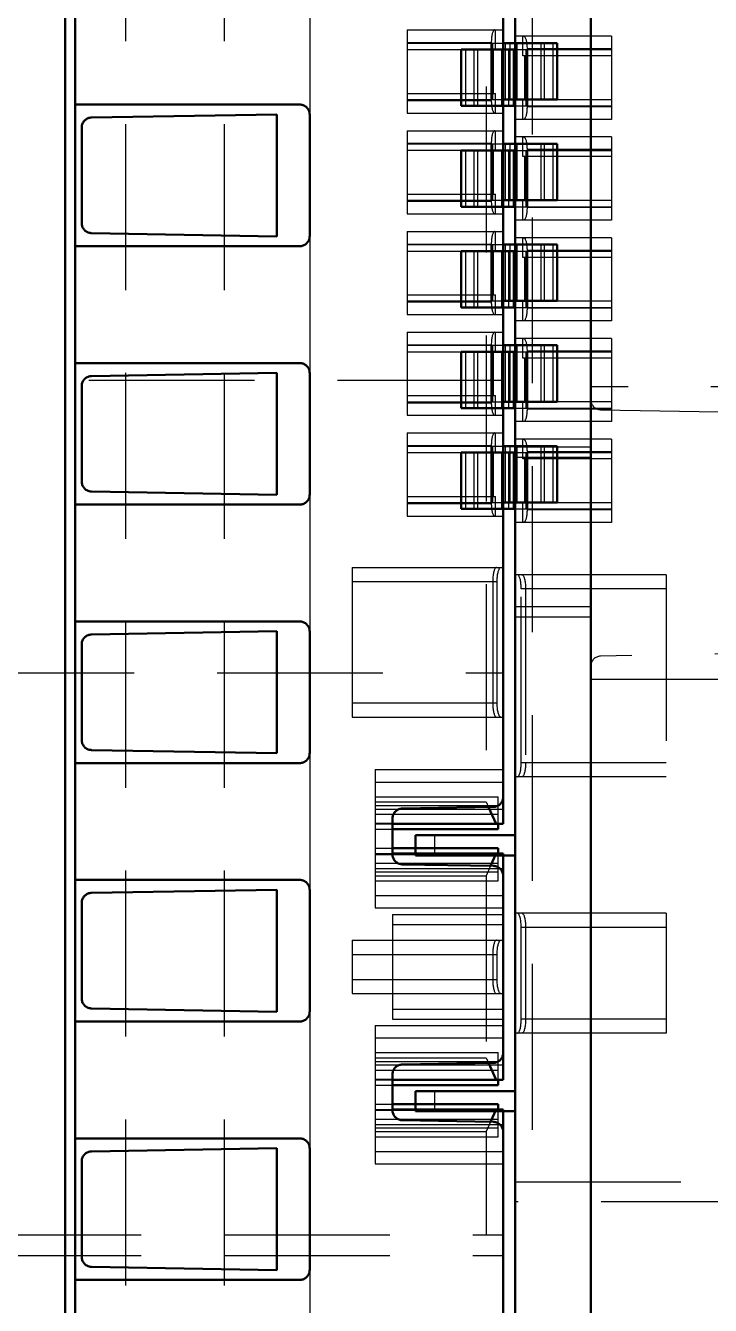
# Model space of a CAD drawing. Extents: x -891 to 6596, y -1 to 298.
# Drawn here: x -329.268 to -327.203, y 167.261 to 171.118 of the extents above; entities that cross this region are included whole.
import ezdxf

# ---------------------------------------------------------------- set-up
doc = ezdxf.new("R2010")
doc.units = 0
doc.header["$MEASUREMENT"] = 0
doc.linetypes.add('DASHED', pattern=[0.75, 0.5, -0.25])
for name, color, linetype, lineweight in [('AM_0', 7, 'Continuous', 50), ('AM_4', 3, 'Continuous', 25), ('AM_9', 6, 'DASHED', 25)]:
    doc.layers.add(name, color=color, linetype=linetype, lineweight=lineweight)

msp = doc.modelspace()

# ---------------------------------------------------------------- linework, layer by layer
at = {"layer": 'AM_0'}
for p, q in [((-327.7917, 184.1), (-327.7917, 164.5111)), ((-329.1488, 165.2287), (-329.1488, 180.1111)), ((-329.1184, 180.1111), (-329.1184, 164.9857)), ((-327.5639, 165.2127), (-327.5639, 180.092)), ((-327.8277, 173.2507), (-327.8277, 168.712)), ((-327.9541, 171.0458), (-327.9541, 170.8758)), ((-327.9541, 171.0458), (-327.7917, 171.0458)), ((-327.8277, 171.0656), (-327.6652, 171.0656)), ((-327.6652, 170.8956), (-327.6652, 171.0656)), ((-327.8277, 170.8956), (-327.6652, 170.8956)), ((-328.4416, 170.8801), (-329.1184, 170.8801)), ((-328.5101, 170.8506), (-329.069, 170.8408)), ((-328.5101, 170.4828), (-328.5101, 170.8506)), ((-328.4113, 170.4836), (-328.4113, 170.8497)), ((-327.9541, 170.8758), (-327.7917, 170.8758)), ((-329.0988, 170.8105), (-329.0988, 170.5229)), ((-327.9541, 170.7421), (-327.9541, 170.5721)), ((-327.9541, 170.7421), (-327.7917, 170.7421)), ((-327.8277, 170.762), (-327.6652, 170.762)), ((-327.6652, 170.5919), (-327.6652, 170.762)), ((-327.8277, 170.5919), (-327.6652, 170.5919)), ((-327.9541, 170.5721), (-327.7917, 170.5721)), ((-329.069, 170.4925), (-328.5101, 170.4828)), ((-329.1184, 170.4533), (-328.4416, 170.4533)), ((-327.9541, 170.4384), (-327.9541, 170.2684)), ((-327.9541, 170.4384), (-327.7917, 170.4384)), ((-327.8277, 170.4583), (-327.6652, 170.4583)), ((-327.6652, 170.2882), (-327.6652, 170.4583)), ((-327.8277, 170.2882), (-327.6652, 170.2882)), ((-327.9541, 170.2684), (-327.7917, 170.2684)), ((-327.8277, 170.1546), (-327.6652, 170.1546)), ((-327.6652, 169.9845), (-327.6652, 170.1546)), ((-327.9541, 170.1348), (-327.9541, 169.9647)), ((-327.9541, 170.1348), (-327.7917, 170.1348)), ((-328.4416, 170.1011), (-329.1184, 170.1011)), ((-328.5101, 170.0716), (-329.069, 170.0619)), ((-328.5101, 169.7038), (-328.5101, 170.0716)), ((-328.4113, 169.7047), (-328.4113, 170.0708)), ((-329.0988, 170.0315), (-329.0988, 169.7439)), ((-327.9541, 169.9647), (-327.7917, 169.9647)), ((-327.8277, 169.9845), (-327.6652, 169.9845)), ((-327.8277, 169.8509), (-327.6652, 169.8509)), ((-327.6652, 169.6808), (-327.6652, 169.8509)), ((-327.9541, 169.8318), (-327.9541, 169.6618)), ((-327.9541, 169.8318), (-327.7917, 169.8318)), ((-329.069, 169.7135), (-328.5101, 169.7038)), ((-329.1184, 169.6743), (-328.4416, 169.6743)), ((-327.9541, 169.6618), (-327.7917, 169.6618)), ((-327.8277, 169.6808), (-327.6652, 169.6808)), ((-328.4416, 169.3222), (-329.1184, 169.3222)), ((-328.5101, 169.2926), (-329.069, 169.2829)), ((-328.5101, 168.9248), (-328.5101, 169.2926)), ((-328.4113, 168.9257), (-328.4113, 169.2918)), ((-329.0988, 169.2525), (-329.0988, 168.9649)), ((-329.069, 168.9346), (-328.5101, 168.9248)), ((-329.1184, 168.8953), (-328.4416, 168.8953)), ((-328.1618, 168.7277), (-328.1618, 168.6204)), ((-327.8576, 168.7629), (-328.1319, 168.7581)), ((-327.8719, 168.7627), (-327.8485, 168.712)), ((-328.1618, 168.712), (-327.8277, 168.712)), ((-328.1618, 168.6961), (-327.8426, 168.6961)), ((-327.8426, 168.6961), (-327.8426, 168.712)), ((-328.0923, 168.6778), (-327.7917, 168.6778)), ((-328.0923, 168.6778), (-328.0923, 168.6171)), ((-328.1618, 168.6384), (-327.8426, 168.6384)), ((-328.1618, 168.6224), (-327.8277, 168.6224)), ((-328.0923, 168.6171), (-327.7917, 168.6171)), ((-327.8485, 168.6224), (-327.8656, 168.5854)), ((-327.8426, 168.6224), (-327.8426, 168.6384)), ((-327.8277, 168.6224), (-327.8277, 167.9407)), ((-328.1319, 168.59), (-327.8576, 168.5853)), ((-328.4416, 168.5432), (-329.1184, 168.5432)), ((-328.5101, 168.5137), (-329.069, 168.5039)), ((-328.5101, 168.1459), (-328.5101, 168.5137)), ((-328.4113, 168.1467), (-328.4113, 168.5128)), ((-329.0988, 168.4736), (-329.0988, 168.186)), ((-329.069, 168.1556), (-328.5101, 168.1459)), ((-329.1184, 168.1163), (-328.4416, 168.1163)), ((-328.1618, 167.9564), (-328.1618, 167.849)), ((-327.8576, 167.9915), (-328.1319, 167.9867)), ((-327.8719, 167.9913), (-327.8485, 167.9407)), ((-328.1618, 167.9407), (-327.8277, 167.9407)), ((-328.1618, 167.9247), (-327.8426, 167.9247)), ((-327.8426, 167.9247), (-327.8426, 167.9407)), ((-328.0923, 167.9064), (-327.7917, 167.9064)), ((-328.0923, 167.9064), (-328.0923, 167.8457)), ((-328.1618, 167.867), (-327.8426, 167.867)), ((-328.1618, 167.8511), (-327.8277, 167.8511)), ((-328.0923, 167.8457), (-327.7917, 167.8457)), ((-327.8485, 167.8511), (-327.8656, 167.814)), ((-327.8426, 167.8511), (-327.8426, 167.867)), ((-327.8277, 167.8511), (-327.8277, 164.5758)), ((-328.1319, 167.8187), (-327.8576, 167.8139)), ((-328.4416, 167.7642), (-329.1184, 167.7642)), ((-328.5101, 167.7347), (-329.069, 167.725)), ((-328.5101, 167.3669), (-328.5101, 167.7347)), ((-328.4113, 167.3677), (-328.4113, 167.7338)), ((-329.0988, 167.6946), (-329.0988, 167.407)), ((-329.069, 167.3766), (-328.5101, 167.3669)), ((-329.1184, 167.3374), (-328.4416, 167.3374))]:
    msp.add_line(p, q, dxfattribs=at)
for points in [[(-328.4113, 170.8497), (-328.4114, 170.8524), (-328.4117, 170.855), (-328.4123, 170.8576), (-328.4131, 170.8601), (-328.4141, 170.8626), (-328.4153, 170.8649), (-328.4168, 170.8671), (-328.4184, 170.8692), (-328.4202, 170.8712), (-328.4221, 170.873), (-328.4242, 170.8746), (-328.4264, 170.876), (-328.4288, 170.8772), (-328.4312, 170.8783), (-328.4338, 170.8791), (-328.4364, 170.8796), (-328.439, 170.88), (-328.4416, 170.8801)], [(-329.069, 170.8408), (-329.0716, 170.8407), (-329.0742, 170.8403), (-329.0768, 170.8397), (-329.0793, 170.8388), (-329.0818, 170.8378), (-329.0841, 170.8365), (-329.0863, 170.835), (-329.0884, 170.8334), (-329.0903, 170.8316), (-329.0921, 170.8296), (-329.0936, 170.8274), (-329.095, 170.8252), (-329.0962, 170.8228), (-329.0972, 170.8204), (-329.0979, 170.8178), (-329.0984, 170.8152), (-329.0987, 170.8126), (-329.0988, 170.8105)], [(-329.0988, 170.5229), (-329.0987, 170.5202), (-329.0984, 170.5176), (-329.0978, 170.515), (-329.097, 170.5125), (-329.096, 170.51), (-329.0948, 170.5077), (-329.0933, 170.5055), (-329.0917, 170.5034), (-329.0899, 170.5014), (-329.088, 170.4996), (-329.0859, 170.498), (-329.0836, 170.4966), (-329.0813, 170.4954), (-329.0788, 170.4943), (-329.0763, 170.4935), (-329.0737, 170.493), (-329.0711, 170.4926), (-329.069, 170.4925)], [(-328.4416, 170.4533), (-328.439, 170.4534), (-328.4364, 170.4537), (-328.4338, 170.4543), (-328.4312, 170.4551), (-328.4288, 170.4561), (-328.4264, 170.4573), (-328.4242, 170.4587), (-328.4221, 170.4604), (-328.4202, 170.4621), (-328.4184, 170.4641), (-328.4168, 170.4662), (-328.4153, 170.4684), (-328.4141, 170.4708), (-328.4131, 170.4732), (-328.4123, 170.4758), (-328.4117, 170.4783), (-328.4114, 170.481), (-328.4113, 170.4836)], [(-328.4113, 170.0708), (-328.4114, 170.0734), (-328.4117, 170.076), (-328.4123, 170.0786), (-328.4131, 170.0811), (-328.4141, 170.0836), (-328.4153, 170.0859), (-328.4168, 170.0882), (-328.4184, 170.0903), (-328.4202, 170.0922), (-328.4221, 170.094), (-328.4242, 170.0956), (-328.4264, 170.0971), (-328.4288, 170.0983), (-328.4312, 170.0993), (-328.4338, 170.1001), (-328.4364, 170.1007), (-328.439, 170.101), (-328.4416, 170.1011)], [(-329.069, 170.0619), (-329.0716, 170.0617), (-329.0742, 170.0613), (-329.0768, 170.0607), (-329.0793, 170.0598), (-329.0818, 170.0588), (-329.0841, 170.0575), (-329.0863, 170.0561), (-329.0884, 170.0544), (-329.0903, 170.0526), (-329.0921, 170.0506), (-329.0936, 170.0485), (-329.095, 170.0462), (-329.0962, 170.0438), (-329.0972, 170.0414), (-329.0979, 170.0388), (-329.0984, 170.0362), (-329.0987, 170.0336), (-329.0988, 170.0315)], [(-329.0988, 169.7439), (-329.0987, 169.7413), (-329.0984, 169.7386), (-329.0978, 169.7361), (-329.097, 169.7335), (-329.096, 169.7311), (-329.0948, 169.7287), (-329.0933, 169.7265), (-329.0917, 169.7244), (-329.0899, 169.7224), (-329.088, 169.7206), (-329.0859, 169.719), (-329.0836, 169.7176), (-329.0813, 169.7164), (-329.0788, 169.7154), (-329.0763, 169.7146), (-329.0737, 169.714), (-329.0711, 169.7137), (-329.069, 169.7135)], [(-328.4416, 169.6743), (-328.439, 169.6744), (-328.4364, 169.6747), (-328.4338, 169.6753), (-328.4312, 169.6761), (-328.4288, 169.6771), (-328.4264, 169.6784), (-328.4242, 169.6798), (-328.4221, 169.6814), (-328.4202, 169.6832), (-328.4184, 169.6851), (-328.4168, 169.6872), (-328.4153, 169.6895), (-328.4141, 169.6918), (-328.4131, 169.6943), (-328.4123, 169.6968), (-328.4117, 169.6994), (-328.4114, 169.702), (-328.4113, 169.7047)], [(-328.4113, 169.2918), (-328.4114, 169.2944), (-328.4117, 169.2971), (-328.4123, 169.2996), (-328.4131, 169.3022), (-328.4141, 169.3046), (-328.4153, 169.307), (-328.4168, 169.3092), (-328.4184, 169.3113), (-328.4202, 169.3133), (-328.4221, 169.315), (-328.4242, 169.3167), (-328.4264, 169.3181), (-328.4288, 169.3193), (-328.4312, 169.3203), (-328.4338, 169.3211), (-328.4364, 169.3217), (-328.439, 169.322), (-328.4416, 169.3222)], [(-329.069, 169.2829), (-329.0716, 169.2827), (-329.0742, 169.2823), (-329.0768, 169.2817), (-329.0793, 169.2809), (-329.0818, 169.2798), (-329.0841, 169.2786), (-329.0863, 169.2771), (-329.0884, 169.2754), (-329.0903, 169.2736), (-329.0921, 169.2716), (-329.0936, 169.2695), (-329.095, 169.2673), (-329.0962, 169.2649), (-329.0972, 169.2624), (-329.0979, 169.2599), (-329.0984, 169.2573), (-329.0987, 169.2546), (-329.0988, 169.2525)], [(-329.0988, 168.9649), (-329.0987, 168.9623), (-329.0984, 168.9597), (-329.0978, 168.9571), (-329.097, 168.9546), (-329.096, 168.9521), (-329.0948, 168.9498), (-329.0933, 168.9475), (-329.0917, 168.9454), (-329.0899, 168.9435), (-329.088, 168.9417), (-329.0859, 168.9401), (-329.0836, 168.9386), (-329.0813, 168.9374), (-329.0788, 168.9364), (-329.0763, 168.9356), (-329.0737, 168.935), (-329.0711, 168.9347), (-329.069, 168.9346)], [(-328.4416, 168.8953), (-328.439, 168.8954), (-328.4364, 168.8958), (-328.4338, 168.8964), (-328.4312, 168.8971), (-328.4288, 168.8982), (-328.4264, 168.8994), (-328.4242, 168.9008), (-328.4221, 168.9024), (-328.4202, 168.9042), (-328.4184, 168.9062), (-328.4168, 168.9083), (-328.4153, 168.9105), (-328.4141, 168.9129), (-328.4131, 168.9153), (-328.4123, 168.9178), (-328.4117, 168.9204), (-328.4114, 168.923), (-328.4113, 168.9257)], [(-327.8576, 168.7629), (-327.8549, 168.7631), (-327.8523, 168.7635), (-327.8497, 168.7641), (-327.8472, 168.7649), (-327.8448, 168.766), (-327.8424, 168.7672), (-327.8402, 168.7687), (-327.8382, 168.7703), (-327.8362, 168.7722), (-327.8345, 168.7742), (-327.8329, 168.7763), (-327.8315, 168.7785), (-327.8303, 168.7809), (-327.8294, 168.7834), (-327.8286, 168.7859), (-327.8281, 168.7885), (-327.8278, 168.7911), (-327.8277, 168.7933)], [(-328.1319, 168.7581), (-328.1346, 168.758), (-328.1372, 168.7576), (-328.1398, 168.7569), (-328.1423, 168.7561), (-328.1447, 168.755), (-328.1471, 168.7538), (-328.1493, 168.7523), (-328.1513, 168.7507), (-328.1533, 168.7488), (-328.155, 168.7469), (-328.1566, 168.7447), (-328.158, 168.7425), (-328.1592, 168.7401), (-328.1601, 168.7376), (-328.1609, 168.7351), (-328.1614, 168.7325), (-328.1617, 168.7299), (-328.1618, 168.7277)], [(-328.1618, 168.6204), (-328.1617, 168.6178), (-328.1613, 168.6151), (-328.1607, 168.6125), (-328.1599, 168.61), (-328.1589, 168.6076), (-328.1577, 168.6052), (-328.1563, 168.603), (-328.1547, 168.6009), (-328.1529, 168.5989), (-328.1509, 168.5971), (-328.1488, 168.5955), (-328.1466, 168.5941), (-328.1442, 168.5929), (-328.1418, 168.5919), (-328.1393, 168.5911), (-328.1367, 168.5905), (-328.1341, 168.5902), (-328.1319, 168.59)], [(-327.8277, 168.5549), (-327.8278, 168.5575), (-327.8282, 168.5602), (-327.8288, 168.5627), (-327.8296, 168.5653), (-327.8306, 168.5677), (-327.8318, 168.5701), (-327.8332, 168.5723), (-327.8348, 168.5744), (-327.8366, 168.5764), (-327.8386, 168.5782), (-327.8407, 168.5798), (-327.8429, 168.5812), (-327.8453, 168.5824), (-327.8477, 168.5834), (-327.8502, 168.5842), (-327.8528, 168.5848), (-327.8554, 168.5851), (-327.8576, 168.5853)], [(-328.4113, 168.5128), (-328.4114, 168.5155), (-328.4117, 168.5181), (-328.4123, 168.5207), (-328.4131, 168.5232), (-328.4141, 168.5257), (-328.4153, 168.528), (-328.4168, 168.5302), (-328.4184, 168.5323), (-328.4202, 168.5343), (-328.4221, 168.5361), (-328.4242, 168.5377), (-328.4264, 168.5391), (-328.4288, 168.5403), (-328.4312, 168.5414), (-328.4338, 168.5422), (-328.4364, 168.5427), (-328.439, 168.5431), (-328.4416, 168.5432)], [(-329.069, 168.5039), (-329.0716, 168.5038), (-329.0742, 168.5034), (-329.0768, 168.5028), (-329.0793, 168.5019), (-329.0818, 168.5009), (-329.0841, 168.4996), (-329.0863, 168.4981), (-329.0884, 168.4965), (-329.0903, 168.4947), (-329.0921, 168.4927), (-329.0936, 168.4905), (-329.095, 168.4883), (-329.0962, 168.4859), (-329.0972, 168.4834), (-329.0979, 168.4809), (-329.0984, 168.4783), (-329.0987, 168.4757), (-329.0988, 168.4736)], [(-329.0988, 168.186), (-329.0987, 168.1833), (-329.0984, 168.1807), (-329.0978, 168.1781), (-329.097, 168.1756), (-329.096, 168.1731), (-329.0948, 168.1708), (-329.0933, 168.1686), (-329.0917, 168.1665), (-329.0899, 168.1645), (-329.088, 168.1627), (-329.0859, 168.1611), (-329.0836, 168.1597), (-329.0813, 168.1585), (-329.0788, 168.1574), (-329.0763, 168.1566), (-329.0737, 168.1561), (-329.0711, 168.1557), (-329.069, 168.1556)], [(-328.4416, 168.1163), (-328.439, 168.1165), (-328.4364, 168.1168), (-328.4338, 168.1174), (-328.4312, 168.1182), (-328.4288, 168.1192), (-328.4264, 168.1204), (-328.4242, 168.1218), (-328.4221, 168.1235), (-328.4202, 168.1252), (-328.4184, 168.1272), (-328.4168, 168.1293), (-328.4153, 168.1315), (-328.4141, 168.1339), (-328.4131, 168.1363), (-328.4123, 168.1389), (-328.4117, 168.1414), (-328.4114, 168.1441), (-328.4113, 168.1467)], [(-327.8576, 167.9915), (-327.8549, 167.9917), (-327.8523, 167.9921), (-327.8497, 167.9927), (-327.8472, 167.9935), (-327.8448, 167.9946), (-327.8424, 167.9959), (-327.8402, 167.9973), (-327.8382, 167.999), (-327.8362, 168.0008), (-327.8345, 168.0028), (-327.8329, 168.0049), (-327.8315, 168.0072), (-327.8303, 168.0095), (-327.8294, 168.012), (-327.8286, 168.0145), (-327.8281, 168.0171), (-327.8278, 168.0198), (-327.8277, 168.0219)], [(-328.1319, 167.9867), (-328.1346, 167.9866), (-328.1372, 167.9862), (-328.1398, 167.9856), (-328.1423, 167.9847), (-328.1447, 167.9837), (-328.1471, 167.9824), (-328.1493, 167.9809), (-328.1513, 167.9793), (-328.1533, 167.9775), (-328.155, 167.9755), (-328.1566, 167.9734), (-328.158, 167.9711), (-328.1592, 167.9687), (-328.1601, 167.9663), (-328.1609, 167.9637), (-328.1614, 167.9611), (-328.1617, 167.9585), (-328.1618, 167.9564)], [(-328.1618, 167.849), (-328.1617, 167.8464), (-328.1613, 167.8438), (-328.1607, 167.8412), (-328.1599, 167.8386), (-328.1589, 167.8362), (-328.1577, 167.8338), (-328.1563, 167.8316), (-328.1547, 167.8295), (-328.1529, 167.8276), (-328.1509, 167.8258), (-328.1488, 167.8242), (-328.1466, 167.8227), (-328.1442, 167.8215), (-328.1418, 167.8205), (-328.1393, 167.8197), (-328.1367, 167.8191), (-328.1341, 167.8188), (-328.1319, 167.8187)], [(-327.8277, 167.7835), (-327.8278, 167.7862), (-327.8282, 167.7888), (-327.8288, 167.7914), (-327.8296, 167.7939), (-327.8306, 167.7963), (-327.8318, 167.7987), (-327.8332, 167.8009), (-327.8348, 167.803), (-327.8366, 167.805), (-327.8386, 167.8068), (-327.8407, 167.8084), (-327.8429, 167.8098), (-327.8453, 167.811), (-327.8477, 167.812), (-327.8502, 167.8128), (-327.8528, 167.8134), (-327.8554, 167.8138), (-327.8576, 167.8139)], [(-328.4113, 167.7338), (-328.4114, 167.7365), (-328.4117, 167.7391), (-328.4123, 167.7417), (-328.4131, 167.7442), (-328.4141, 167.7467), (-328.4153, 167.749), (-328.4168, 167.7513), (-328.4184, 167.7534), (-328.4202, 167.7553), (-328.4221, 167.7571), (-328.4242, 167.7587), (-328.4264, 167.7601), (-328.4288, 167.7614), (-328.4312, 167.7624), (-328.4338, 167.7632), (-328.4364, 167.7638), (-328.439, 167.7641), (-328.4416, 167.7642)], [(-329.069, 167.725), (-329.0716, 167.7248), (-329.0742, 167.7244), (-329.0768, 167.7238), (-329.0793, 167.7229), (-329.0818, 167.7219), (-329.0841, 167.7206), (-329.0863, 167.7192), (-329.0884, 167.7175), (-329.0903, 167.7157), (-329.0921, 167.7137), (-329.0936, 167.7116), (-329.095, 167.7093), (-329.0962, 167.7069), (-329.0972, 167.7045), (-329.0979, 167.7019), (-329.0984, 167.6993), (-329.0987, 167.6967), (-329.0988, 167.6946)], [(-329.0988, 167.407), (-329.0987, 167.4044), (-329.0984, 167.4017), (-329.0978, 167.3991), (-329.097, 167.3966), (-329.096, 167.3942), (-329.0948, 167.3918), (-329.0933, 167.3896), (-329.0917, 167.3875), (-329.0899, 167.3855), (-329.088, 167.3837), (-329.0859, 167.3821), (-329.0836, 167.3807), (-329.0813, 167.3795), (-329.0788, 167.3785), (-329.0763, 167.3777), (-329.0737, 167.3771), (-329.0711, 167.3768), (-329.069, 167.3766)], [(-328.4416, 167.3374), (-328.439, 167.3375), (-328.4364, 167.3378), (-328.4338, 167.3384), (-328.4312, 167.3392), (-328.4288, 167.3402), (-328.4264, 167.3414), (-328.4242, 167.3429), (-328.4221, 167.3445), (-328.4202, 167.3463), (-328.4184, 167.3482), (-328.4168, 167.3503), (-328.4153, 167.3526), (-328.4141, 167.3549), (-328.4131, 167.3574), (-328.4123, 167.3599), (-328.4117, 167.3625), (-328.4114, 167.3651), (-328.4113, 167.3677)]]:
    msp.add_lwpolyline(points, dxfattribs=at)
at = {"layer": 'AM_4'}
for p, q in [((-327.941, 171.0458), (-327.941, 170.8758)), ((-327.6784, 171.0656), (-327.6784, 170.8956)), ((-327.941, 170.7421), (-327.941, 170.5721)), ((-327.6784, 170.762), (-327.6784, 170.5919)), ((-327.941, 170.4384), (-327.941, 170.2684)), ((-327.6784, 170.4583), (-327.6784, 170.2882)), ((-327.6784, 170.1546), (-327.6784, 169.9845)), ((-327.941, 170.1348), (-327.941, 169.9647)), ((-327.6784, 169.8509), (-327.6784, 169.6808)), ((-327.941, 169.8318), (-327.941, 169.6618)), ((-328.0346, 168.6778), (-328.0346, 168.6171)), ((-328.0346, 167.9064), (-328.0346, 167.8457))]:
    msp.add_line(p, q, dxfattribs=at)
at = {"layer": 'AM_9'}
for p, q in [((-328.9666, 179.071), (-328.9666, 165.2287)), ((-328.6689, 179.071), (-328.6689, 165.2287)), ((-327.74, 174.29), (-327.74, 167.6331)), ((-327.8793, 173.1841), (-327.8793, 168.7787)), ((-328.4113, 171.2626), (-328.4113, 170.8497)), ((-328.1177, 171.1051), (-327.8277, 171.1051)), ((-328.1177, 171.1051), (-328.1177, 170.8546)), ((-327.8505, 171.0459), (-327.8505, 171.1051)), ((-327.5016, 171.0861), (-327.7917, 171.0861)), ((-327.7689, 171.0268), (-327.7689, 171.0861)), ((-327.5016, 171.0861), (-327.5016, 170.8355)), ((-328.1177, 171.0672), (-327.8635, 171.0672)), ((-328.1177, 171.0656), (-327.8277, 171.0656)), ((-328.1177, 171.0459), (-327.8505, 171.0459)), ((-327.9162, 171.0458), (-327.9162, 170.8758)), ((-327.9049, 171.0458), (-327.9049, 170.8758)), ((-327.8652, 171.0656), (-327.8652, 170.8956)), ((-327.8635, 171.0672), (-327.8635, 170.8925)), ((-327.8596, 171.0656), (-327.8596, 170.8956)), ((-327.8566, 170.9138), (-327.8566, 171.0459)), ((-327.8325, 171.0458), (-327.8325, 170.8758)), ((-327.8291, 171.0656), (-327.8291, 170.8956)), ((-327.8216, 171.0656), (-327.8216, 170.8956)), ((-327.8119, 171.0458), (-327.8119, 170.8758)), ((-327.8075, 171.0656), (-327.8075, 170.8956)), ((-327.7977, 171.0458), (-327.7977, 170.8758)), ((-327.7917, 171.0458), (-327.5016, 171.0458)), ((-327.7903, 171.0458), (-327.7903, 170.8758)), ((-327.7869, 171.0656), (-327.7869, 170.8956)), ((-327.7598, 171.0458), (-327.7598, 170.8758)), ((-327.7559, 171.0481), (-327.7559, 170.8735)), ((-327.5016, 171.0481), (-327.7559, 171.0481)), ((-327.7542, 171.0458), (-327.7542, 170.8758)), ((-327.7145, 171.0656), (-327.7145, 170.8956)), ((-327.7032, 170.8956), (-327.7032, 171.0656)), ((-327.5016, 171.0268), (-327.7689, 171.0268)), ((-327.7628, 170.8947), (-327.7628, 171.0268)), ((-328.1177, 170.9138), (-327.8505, 170.9138)), ((-328.1177, 170.8956), (-327.8277, 170.8956)), ((-328.1177, 170.8925), (-327.8635, 170.8925)), ((-327.8505, 170.8546), (-327.8505, 170.9138)), ((-327.5016, 170.8947), (-327.7689, 170.8947)), ((-327.7689, 170.8355), (-327.7689, 170.8947)), ((-328.1177, 170.8546), (-327.8277, 170.8546)), ((-327.7917, 170.8758), (-327.5016, 170.8758)), ((-327.5016, 170.8735), (-327.7559, 170.8735)), ((-327.5016, 170.8355), (-327.7917, 170.8355)), ((-328.1177, 170.8014), (-327.8277, 170.8014)), ((-328.1177, 170.8014), (-328.1177, 170.5509)), ((-327.8505, 170.7422), (-327.8505, 170.8014)), ((-327.5016, 170.7824), (-327.7917, 170.7824)), ((-327.7689, 170.7232), (-327.7689, 170.7824)), ((-327.5016, 170.7824), (-327.5016, 170.5318)), ((-328.1177, 170.7635), (-327.8635, 170.7635)), ((-328.1177, 170.762), (-327.8277, 170.762)), ((-328.1177, 170.7422), (-327.8505, 170.7422)), ((-327.9162, 170.7421), (-327.9162, 170.5721)), ((-327.9049, 170.7421), (-327.9049, 170.5721)), ((-327.8652, 170.762), (-327.8652, 170.5919)), ((-327.8635, 170.7635), (-327.8635, 170.5889)), ((-327.8596, 170.762), (-327.8596, 170.5919)), ((-327.8566, 170.6101), (-327.8566, 170.7422)), ((-327.8325, 170.7421), (-327.8325, 170.5721)), ((-327.8291, 170.762), (-327.8291, 170.5919)), ((-327.8216, 170.762), (-327.8216, 170.5919)), ((-327.8119, 170.7421), (-327.8119, 170.5721)), ((-327.8075, 170.762), (-327.8075, 170.5919)), ((-327.7977, 170.7421), (-327.7977, 170.5721)), ((-327.7917, 170.7421), (-327.5016, 170.7421)), ((-327.7903, 170.7421), (-327.7903, 170.5721)), ((-327.7869, 170.762), (-327.7869, 170.5919)), ((-327.7598, 170.7421), (-327.7598, 170.5721)), ((-327.7559, 170.7444), (-327.7559, 170.5698)), ((-327.5016, 170.7444), (-327.7559, 170.7444)), ((-327.7542, 170.7421), (-327.7542, 170.5721)), ((-327.7145, 170.762), (-327.7145, 170.5919)), ((-327.7032, 170.5919), (-327.7032, 170.762)), ((-327.5016, 170.7232), (-327.7689, 170.7232)), ((-327.7628, 170.5911), (-327.7628, 170.7232)), ((-328.1177, 170.6101), (-327.8505, 170.6101)), ((-328.1177, 170.5919), (-327.8277, 170.5919)), ((-328.1177, 170.5889), (-327.8635, 170.5889)), ((-327.8505, 170.5509), (-327.8505, 170.6101)), ((-327.5016, 170.5911), (-327.7689, 170.5911)), ((-327.7689, 170.5318), (-327.7689, 170.5911)), ((-328.1177, 170.5509), (-327.8277, 170.5509)), ((-327.7917, 170.5721), (-327.5016, 170.5721)), ((-327.5016, 170.5698), (-327.7559, 170.5698)), ((-327.5016, 170.5318), (-327.7917, 170.5318)), ((-328.4113, 170.4836), (-328.4113, 170.0708)), ((-328.1177, 170.4977), (-327.8277, 170.4977)), ((-328.1177, 170.4977), (-328.1177, 170.2472)), ((-327.8505, 170.4385), (-327.8505, 170.4977)), ((-327.5016, 170.4787), (-327.7917, 170.4787)), ((-327.7689, 170.4195), (-327.7689, 170.4787)), ((-327.5016, 170.4787), (-327.5016, 170.2281)), ((-328.1177, 170.4598), (-327.8635, 170.4598)), ((-328.1177, 170.4583), (-327.8277, 170.4583)), ((-328.1177, 170.4385), (-327.8505, 170.4385)), ((-327.9162, 170.4384), (-327.9162, 170.2684)), ((-327.9049, 170.4384), (-327.9049, 170.2684)), ((-327.8652, 170.4583), (-327.8652, 170.2882)), ((-327.8635, 170.4598), (-327.8635, 170.2852)), ((-327.8596, 170.4583), (-327.8596, 170.2882)), ((-327.8566, 170.3064), (-327.8566, 170.4385)), ((-327.8325, 170.4384), (-327.8325, 170.2684)), ((-327.8291, 170.4583), (-327.8291, 170.2882)), ((-327.8216, 170.4583), (-327.8216, 170.2882)), ((-327.8119, 170.4384), (-327.8119, 170.2684)), ((-327.8075, 170.4583), (-327.8075, 170.2882)), ((-327.7977, 170.4384), (-327.7977, 170.2684)), ((-327.7917, 170.4384), (-327.5016, 170.4384)), ((-327.7903, 170.4384), (-327.7903, 170.2684)), ((-327.7869, 170.4583), (-327.7869, 170.2882)), ((-327.7598, 170.4384), (-327.7598, 170.2684)), ((-327.7559, 170.4407), (-327.7559, 170.2661)), ((-327.5016, 170.4407), (-327.7559, 170.4407)), ((-327.7542, 170.4384), (-327.7542, 170.2684)), ((-327.7145, 170.4583), (-327.7145, 170.2882)), ((-327.7032, 170.2882), (-327.7032, 170.4583)), ((-327.5016, 170.4195), (-327.7689, 170.4195)), ((-327.7628, 170.2874), (-327.7628, 170.4195)), ((-328.1177, 170.3064), (-327.8505, 170.3064)), ((-328.1177, 170.2882), (-327.8277, 170.2882)), ((-328.1177, 170.2852), (-327.8635, 170.2852)), ((-327.8505, 170.2472), (-327.8505, 170.3064)), ((-327.5016, 170.2874), (-327.7689, 170.2874)), ((-327.7689, 170.2281), (-327.7689, 170.2874)), ((-328.1177, 170.2472), (-327.8277, 170.2472)), ((-327.7917, 170.2684), (-327.5016, 170.2684)), ((-327.5016, 170.2661), (-327.7559, 170.2661)), ((-328.1177, 170.1941), (-328.1177, 169.9435)), ((-328.1177, 170.1941), (-327.8277, 170.1941)), ((-327.8505, 170.1348), (-327.8505, 170.1941)), ((-327.5016, 170.2281), (-327.7917, 170.2281)), ((-328.1177, 170.1561), (-327.8635, 170.1561)), ((-328.1177, 170.1546), (-327.8277, 170.1546)), ((-327.8652, 170.1546), (-327.8652, 169.9845)), ((-327.8635, 170.1561), (-327.8635, 169.9815)), ((-327.8596, 170.1546), (-327.8596, 169.9845)), ((-327.8291, 170.1546), (-327.8291, 169.9845)), ((-327.8216, 170.1546), (-327.8216, 169.9845)), ((-327.8075, 170.1546), (-327.8075, 169.9845)), ((-327.5016, 170.175), (-327.7917, 170.175)), ((-327.7869, 170.1546), (-327.7869, 169.9845)), ((-327.7689, 170.1158), (-327.7689, 170.175)), ((-327.7145, 170.1546), (-327.7145, 169.9845)), ((-327.7032, 169.9845), (-327.7032, 170.1546)), ((-327.5016, 170.175), (-327.5016, 169.9244)), ((-328.1177, 170.1348), (-327.8505, 170.1348)), ((-327.9162, 170.1348), (-327.9162, 169.9647)), ((-327.9049, 170.1348), (-327.9049, 169.9647)), ((-327.8566, 170.0027), (-327.8566, 170.1348)), ((-327.8325, 170.1348), (-327.8325, 169.9647)), ((-327.8119, 170.1348), (-327.8119, 169.9647)), ((-327.7977, 170.1348), (-327.7977, 169.9647)), ((-327.7917, 170.1348), (-327.5016, 170.1348)), ((-327.7903, 170.1348), (-327.7903, 169.9647)), ((-327.5016, 170.1158), (-327.7689, 170.1158)), ((-327.7628, 169.9837), (-327.7628, 170.1158)), ((-327.7598, 170.1348), (-327.7598, 169.9647)), ((-327.7559, 170.137), (-327.7559, 169.9624)), ((-327.5016, 170.137), (-327.7559, 170.137)), ((-327.7542, 170.1348), (-327.7542, 169.9647)), ((-327.8277, 170.0483), (-330.9406, 170.0483)), ((-328.1177, 170.0027), (-327.8505, 170.0027)), ((-327.8505, 169.9435), (-327.8505, 170.0027)), ((-324.4511, 170.0292), (-327.5639, 170.0292)), ((-328.1177, 169.9845), (-327.8277, 169.9845)), ((-328.1177, 169.9815), (-327.8635, 169.9815)), ((-327.7917, 169.9647), (-327.5016, 169.9647)), ((-327.5016, 169.9837), (-327.7689, 169.9837)), ((-327.7689, 169.9244), (-327.7689, 169.9837)), ((-327.5016, 169.9624), (-327.7559, 169.9624)), ((-327.5341, 169.9604), (-326.6901, 169.9456)), ((-328.1177, 169.9435), (-327.8277, 169.9435)), ((-327.5016, 169.9244), (-327.7917, 169.9244)), ((-328.1177, 169.8904), (-328.1177, 169.6398)), ((-328.1177, 169.8904), (-327.8277, 169.8904)), ((-327.8505, 169.8311), (-327.8505, 169.8904)), ((-328.1177, 169.8524), (-327.8635, 169.8524)), ((-328.1177, 169.8509), (-327.8277, 169.8509)), ((-327.8652, 169.8509), (-327.8652, 169.6808)), ((-327.8635, 169.8524), (-327.8635, 169.6778)), ((-327.8596, 169.8509), (-327.8596, 169.6808)), ((-327.8291, 169.8509), (-327.8291, 169.6808)), ((-327.8216, 169.8509), (-327.8216, 169.6808)), ((-327.8075, 169.8509), (-327.8075, 169.6808)), ((-327.5016, 169.8713), (-327.7917, 169.8713)), ((-327.5639, 169.847), (-327.7917, 169.847)), ((-327.7869, 169.8509), (-327.7869, 169.6808)), ((-327.7689, 169.8121), (-327.7689, 169.8713)), ((-327.7145, 169.8509), (-327.7145, 169.6808)), ((-327.7032, 169.6808), (-327.7032, 169.8509)), ((-327.5016, 169.8713), (-327.5016, 169.6208)), ((-328.1177, 169.8311), (-327.8505, 169.8311)), ((-327.9162, 169.8318), (-327.9162, 169.6618)), ((-327.9049, 169.8318), (-327.9049, 169.6618)), ((-327.8566, 169.699), (-327.8566, 169.8311)), ((-327.8325, 169.8318), (-327.8325, 169.6618)), ((-327.8119, 169.8318), (-327.8119, 169.6618)), ((-327.7977, 169.8318), (-327.7977, 169.6618)), ((-327.7917, 169.8318), (-327.5016, 169.8318)), ((-327.5639, 169.8166), (-327.7917, 169.8166)), ((-327.7903, 169.8318), (-327.7903, 169.6618)), ((-327.5016, 169.8121), (-327.7689, 169.8121)), ((-327.7628, 169.68), (-327.7628, 169.8121)), ((-327.7598, 169.8318), (-327.7598, 169.6618)), ((-327.7559, 169.8333), (-327.7559, 169.6587)), ((-327.5016, 169.8333), (-327.7559, 169.8333)), ((-327.7542, 169.8318), (-327.7542, 169.6618)), ((-328.4113, 169.7047), (-328.4113, 169.2918)), ((-328.1177, 169.699), (-327.8505, 169.699)), ((-327.8505, 169.6398), (-327.8505, 169.699)), ((-328.1177, 169.6808), (-327.8277, 169.6808)), ((-328.1177, 169.6778), (-327.8635, 169.6778)), ((-327.7917, 169.6618), (-327.5016, 169.6618)), ((-327.5016, 169.68), (-327.7689, 169.68)), ((-327.7689, 169.6208), (-327.7689, 169.68)), ((-327.5016, 169.6587), (-327.7559, 169.6587)), ((-328.1177, 169.6398), (-327.8277, 169.6398)), ((-327.5016, 169.6208), (-327.7917, 169.6208)), ((-328.2833, 169.4849), (-327.8277, 169.4849)), ((-328.2833, 169.4849), (-328.2833, 169.034)), ((-327.3361, 169.4628), (-327.7917, 169.4628)), ((-327.3361, 169.4628), (-327.3361, 168.8539)), ((-328.2833, 169.4424), (-327.846, 169.4424)), ((-327.8594, 169.4424), (-327.8594, 169.0765)), ((-327.846, 169.0765), (-327.846, 169.4424)), ((-327.3361, 169.4203), (-327.7734, 169.4203)), ((-327.7734, 168.8965), (-327.7734, 169.4203)), ((-327.76, 169.4203), (-327.76, 168.8965)), ((-327.5639, 169.3657), (-327.7917, 169.3657)), ((-327.5639, 169.3353), (-327.7917, 169.3353)), ((-326.6901, 169.2321), (-327.5341, 169.2174)), ((-330.9406, 169.1676), (-327.8277, 169.1676)), ((-327.5639, 169.1485), (-324.4511, 169.1485)), ((-328.2833, 169.0765), (-327.846, 169.0765)), ((-328.2833, 169.034), (-327.8277, 169.034)), ((-328.4113, 168.9257), (-328.4113, 168.5128)), ((-327.3361, 168.8965), (-327.7734, 168.8965)), ((-328.2134, 168.876), (-327.8277, 168.876)), ((-328.2134, 168.876), (-328.2134, 168.4585)), ((-327.3361, 168.8539), (-327.7917, 168.8539)), ((-328.2134, 168.8381), (-327.8277, 168.8381)), ((-328.2134, 168.794), (-327.8426, 168.794)), ((-328.2134, 168.7787), (-327.8793, 168.7787)), ((-328.2134, 168.767), (-327.8426, 168.767)), ((-327.8793, 168.7787), (-327.8719, 168.7627)), ((-327.8426, 168.712), (-327.8426, 168.794)), ((-328.2134, 168.7568), (-327.8426, 168.7568)), ((-328.2134, 168.7567), (-327.8277, 168.7567)), ((-328.2134, 168.7414), (-327.8426, 168.7414)), ((-328.2134, 168.7144), (-327.8426, 168.7144)), ((-328.2134, 168.712), (-328.1618, 168.712)), ((-328.2134, 168.6961), (-328.1618, 168.6961)), ((-328.2134, 168.6384), (-328.1618, 168.6384)), ((-328.2134, 168.6224), (-328.1618, 168.6224)), ((-328.2134, 168.6201), (-327.8426, 168.6201)), ((-327.8426, 168.5405), (-327.8426, 168.6224)), ((-328.2134, 168.5931), (-327.8426, 168.5931)), ((-328.2134, 168.5777), (-327.8426, 168.5777)), ((-328.2134, 168.5777), (-327.8277, 168.5777)), ((-327.8656, 168.5854), (-327.8793, 168.5558)), ((-328.2134, 168.5675), (-327.8426, 168.5675)), ((-328.2134, 168.5558), (-327.8793, 168.5558)), ((-328.2134, 168.5405), (-327.8426, 168.5405)), ((-327.8793, 168.5558), (-327.8793, 168.0073)), ((-328.2134, 168.4964), (-327.8277, 168.4964)), ((-328.2134, 168.4585), (-327.8277, 168.4585)), ((-328.1618, 168.4387), (-327.8277, 168.4387)), ((-328.1618, 168.4387), (-328.1618, 168.1229)), ((-327.3361, 168.4424), (-327.7917, 168.4424)), ((-327.3361, 168.4424), (-327.3361, 168.081)), ((-328.1618, 168.4083), (-327.8277, 168.4083)), ((-327.3361, 168.3999), (-327.7734, 168.3999)), ((-327.7734, 168.1236), (-327.7734, 168.3999)), ((-327.76, 168.3999), (-327.76, 168.1236)), ((-328.2833, 168.3613), (-328.2833, 168.2003)), ((-328.2833, 168.3613), (-327.8277, 168.3613)), ((-328.2833, 168.3188), (-327.846, 168.3188)), ((-327.8594, 168.3188), (-327.8594, 168.2428)), ((-327.846, 168.2428), (-327.846, 168.3188)), ((-328.2833, 168.2428), (-327.846, 168.2428)), ((-328.2833, 168.2003), (-327.8277, 168.2003)), ((-328.1618, 168.1532), (-327.8277, 168.1532)), ((-328.4113, 168.1467), (-328.4113, 167.7338)), ((-328.1618, 168.1229), (-327.8277, 168.1229)), ((-327.3361, 168.1236), (-327.7734, 168.1236)), ((-328.2134, 168.1047), (-327.8277, 168.1047)), ((-328.2134, 168.1047), (-328.2134, 167.6871)), ((-327.3361, 168.081), (-327.7917, 168.081)), ((-328.2134, 168.0667), (-327.8277, 168.0667)), ((-328.2134, 168.0227), (-327.8426, 168.0227)), ((-328.2134, 168.0073), (-327.8793, 168.0073)), ((-328.2134, 167.9956), (-327.8426, 167.9956)), ((-327.8793, 168.0073), (-327.8719, 167.9913)), ((-327.8426, 167.9407), (-327.8426, 168.0227)), ((-328.2134, 167.9855), (-327.8426, 167.9855)), ((-328.2134, 167.9854), (-327.8277, 167.9854)), ((-328.2134, 167.9701), (-327.8426, 167.9701)), ((-328.2134, 167.943), (-327.8426, 167.943)), ((-328.2134, 167.9407), (-328.1618, 167.9407)), ((-328.2134, 167.9247), (-328.1618, 167.9247)), ((-328.2134, 167.867), (-328.1618, 167.867)), ((-328.2134, 167.8511), (-328.1618, 167.8511)), ((-328.2134, 167.8487), (-327.8426, 167.8487)), ((-327.8426, 167.7691), (-327.8426, 167.8511)), ((-328.2134, 167.8217), (-327.8426, 167.8217)), ((-328.2134, 167.8064), (-327.8277, 167.8064)), ((-328.2134, 167.8063), (-327.8426, 167.8063)), ((-327.8656, 167.814), (-327.8793, 167.7844)), ((-328.2134, 167.7961), (-327.8426, 167.7961)), ((-328.2134, 167.7844), (-327.8793, 167.7844)), ((-328.2134, 167.7691), (-327.8426, 167.7691)), ((-327.8793, 167.7844), (-327.8793, 167.473)), ((-328.2134, 167.725), (-327.8277, 167.725)), ((-328.2134, 167.6871), (-327.8277, 167.6871)), ((-327.7917, 167.6331), (-327.0324, 167.6331)), ((-327.0324, 167.5724), (-327.7917, 167.5724)), ((-330.1692, 167.473), (-327.8277, 167.473)), ((-330.1692, 167.4107), (-327.8277, 167.4107)), ((-328.4113, 167.3677), (-328.4113, 166.9549))]:
    msp.add_line(p, q, dxfattribs=at)
for points in [[(-327.8533, 171.1051), (-327.8542, 171.105), (-327.8551, 171.1046), (-327.856, 171.1038), (-327.8568, 171.1028), (-327.8576, 171.1016), (-327.8584, 171.1), (-327.8592, 171.0983), (-327.8599, 171.0962), (-327.8605, 171.094), (-327.8611, 171.0916), (-327.8617, 171.0889), (-327.8621, 171.0861), (-327.8625, 171.0832), (-327.8629, 171.0801), (-327.8631, 171.077), (-327.8633, 171.0738), (-327.8635, 171.0705), (-327.8635, 171.0672)], [(-327.7661, 171.0861), (-327.7652, 171.0859), (-327.7643, 171.0855), (-327.7634, 171.0848), (-327.7626, 171.0838), (-327.7618, 171.0825), (-327.761, 171.081), (-327.7602, 171.0792), (-327.7595, 171.0772), (-327.7589, 171.0749), (-327.7583, 171.0725), (-327.7577, 171.0699), (-327.7573, 171.0671), (-327.7568, 171.0641), (-327.7565, 171.0611), (-327.7562, 171.0579), (-327.756, 171.0547), (-327.7559, 171.0514), (-327.7559, 171.0481)], [(-327.8635, 170.8925), (-327.8635, 170.8892), (-327.8633, 170.886), (-327.8631, 170.8827), (-327.8629, 170.8796), (-327.8625, 170.8765), (-327.8621, 170.8736), (-327.8617, 170.8708), (-327.8611, 170.8681), (-327.8605, 170.8657), (-327.8599, 170.8635), (-327.8592, 170.8614), (-327.8584, 170.8597), (-327.8576, 170.8581), (-327.8568, 170.8569), (-327.856, 170.8559), (-327.8551, 170.8552), (-327.8542, 170.8547), (-327.8533, 170.8546)], [(-327.7559, 170.8735), (-327.7559, 170.8702), (-327.756, 170.8669), (-327.7562, 170.8637), (-327.7565, 170.8605), (-327.7568, 170.8574), (-327.7573, 170.8545), (-327.7577, 170.8517), (-327.7583, 170.8491), (-327.7589, 170.8466), (-327.7595, 170.8444), (-327.7602, 170.8424), (-327.761, 170.8406), (-327.7618, 170.8391), (-327.7626, 170.8378), (-327.7634, 170.8368), (-327.7643, 170.8361), (-327.7652, 170.8357), (-327.7661, 170.8355)], [(-327.8533, 170.8014), (-327.8542, 170.8013), (-327.8551, 170.8009), (-327.856, 170.8001), (-327.8568, 170.7991), (-327.8576, 170.7979), (-327.8584, 170.7964), (-327.8592, 170.7946), (-327.8599, 170.7926), (-327.8605, 170.7903), (-327.8611, 170.7879), (-327.8617, 170.7852), (-327.8621, 170.7825), (-327.8625, 170.7795), (-327.8629, 170.7765), (-327.8631, 170.7733), (-327.8633, 170.7701), (-327.8635, 170.7668), (-327.8635, 170.7635)], [(-327.7661, 170.7824), (-327.7652, 170.7822), (-327.7643, 170.7818), (-327.7634, 170.7811), (-327.7626, 170.7801), (-327.7618, 170.7788), (-327.761, 170.7773), (-327.7602, 170.7755), (-327.7595, 170.7735), (-327.7589, 170.7713), (-327.7583, 170.7688), (-327.7577, 170.7662), (-327.7573, 170.7634), (-327.7568, 170.7605), (-327.7565, 170.7574), (-327.7562, 170.7542), (-327.756, 170.751), (-327.7559, 170.7477), (-327.7559, 170.7444)], [(-327.8635, 170.5889), (-327.8635, 170.5855), (-327.8633, 170.5823), (-327.8631, 170.579), (-327.8629, 170.5759), (-327.8625, 170.5728), (-327.8621, 170.5699), (-327.8617, 170.5671), (-327.8611, 170.5645), (-327.8605, 170.562), (-327.8599, 170.5598), (-327.8592, 170.5578), (-327.8584, 170.556), (-327.8576, 170.5544), (-327.8568, 170.5532), (-327.856, 170.5522), (-327.8551, 170.5515), (-327.8542, 170.551), (-327.8533, 170.5509)], [(-327.7559, 170.5698), (-327.7559, 170.5665), (-327.756, 170.5632), (-327.7562, 170.56), (-327.7565, 170.5568), (-327.7568, 170.5537), (-327.7573, 170.5508), (-327.7577, 170.548), (-327.7583, 170.5454), (-327.7589, 170.5429), (-327.7595, 170.5407), (-327.7602, 170.5387), (-327.761, 170.5369), (-327.7618, 170.5354), (-327.7626, 170.5341), (-327.7634, 170.5331), (-327.7643, 170.5324), (-327.7652, 170.532), (-327.7661, 170.5318)], [(-327.8533, 170.4977), (-327.8542, 170.4976), (-327.8551, 170.4972), (-327.856, 170.4965), (-327.8568, 170.4955), (-327.8576, 170.4942), (-327.8584, 170.4927), (-327.8592, 170.4909), (-327.8599, 170.4889), (-327.8605, 170.4866), (-327.8611, 170.4842), (-327.8617, 170.4816), (-327.8621, 170.4788), (-327.8625, 170.4758), (-327.8629, 170.4728), (-327.8631, 170.4696), (-327.8633, 170.4664), (-327.8635, 170.4631), (-327.8635, 170.4598)], [(-327.7661, 170.4787), (-327.7652, 170.4785), (-327.7643, 170.4781), (-327.7634, 170.4774), (-327.7626, 170.4764), (-327.7618, 170.4751), (-327.761, 170.4736), (-327.7602, 170.4718), (-327.7595, 170.4698), (-327.7589, 170.4676), (-327.7583, 170.4651), (-327.7577, 170.4625), (-327.7573, 170.4597), (-327.7568, 170.4568), (-327.7565, 170.4537), (-327.7562, 170.4505), (-327.756, 170.4473), (-327.7559, 170.444), (-327.7559, 170.4407)], [(-327.8635, 170.2852), (-327.8635, 170.2819), (-327.8633, 170.2786), (-327.8631, 170.2753), (-327.8629, 170.2722), (-327.8625, 170.2691), (-327.8621, 170.2662), (-327.8617, 170.2634), (-327.8611, 170.2608), (-327.8605, 170.2583), (-327.8599, 170.2561), (-327.8592, 170.2541), (-327.8584, 170.2523), (-327.8576, 170.2508), (-327.8568, 170.2495), (-327.856, 170.2485), (-327.8551, 170.2478), (-327.8542, 170.2473), (-327.8533, 170.2472)], [(-327.7559, 170.2661), (-327.7559, 170.2628), (-327.756, 170.2595), (-327.7562, 170.2563), (-327.7565, 170.2531), (-327.7568, 170.2501), (-327.7573, 170.2471), (-327.7577, 170.2443), (-327.7583, 170.2417), (-327.7589, 170.2393), (-327.7595, 170.237), (-327.7602, 170.235), (-327.761, 170.2332), (-327.7618, 170.2317), (-327.7626, 170.2304), (-327.7634, 170.2294), (-327.7643, 170.2287), (-327.7652, 170.2283), (-327.7661, 170.2281)], [(-327.8533, 170.1941), (-327.8542, 170.1939), (-327.8551, 170.1935), (-327.856, 170.1928), (-327.8568, 170.1918), (-327.8576, 170.1905), (-327.8584, 170.189), (-327.8592, 170.1872), (-327.8599, 170.1852), (-327.8605, 170.1829), (-327.8611, 170.1805), (-327.8617, 170.1779), (-327.8621, 170.1751), (-327.8625, 170.1721), (-327.8629, 170.1691), (-327.8631, 170.1659), (-327.8633, 170.1627), (-327.8635, 170.1594), (-327.8635, 170.1561)], [(-327.7661, 170.175), (-327.7652, 170.1748), (-327.7643, 170.1744), (-327.7634, 170.1737), (-327.7626, 170.1727), (-327.7618, 170.1714), (-327.761, 170.1699), (-327.7602, 170.1681), (-327.7595, 170.1661), (-327.7589, 170.1639), (-327.7583, 170.1614), (-327.7577, 170.1588), (-327.7573, 170.156), (-327.7568, 170.1531), (-327.7565, 170.15), (-327.7562, 170.1469), (-327.756, 170.1436), (-327.7559, 170.1403), (-327.7559, 170.137)], [(-327.8635, 169.9815), (-327.8635, 169.9782), (-327.8633, 169.9749), (-327.8631, 169.9716), (-327.8629, 169.9685), (-327.8625, 169.9654), (-327.8621, 169.9625), (-327.8617, 169.9597), (-327.8611, 169.9571), (-327.8605, 169.9546), (-327.8599, 169.9524), (-327.8592, 169.9504), (-327.8584, 169.9486), (-327.8576, 169.9471), (-327.8568, 169.9458), (-327.856, 169.9448), (-327.8551, 169.9441), (-327.8542, 169.9437), (-327.8533, 169.9435)], [(-327.7559, 169.9624), (-327.7559, 169.9591), (-327.756, 169.9558), (-327.7562, 169.9526), (-327.7565, 169.9494), (-327.7568, 169.9464), (-327.7573, 169.9434), (-327.7577, 169.9406), (-327.7583, 169.938), (-327.7589, 169.9356), (-327.7595, 169.9333), (-327.7602, 169.9313), (-327.761, 169.9295), (-327.7618, 169.928), (-327.7626, 169.9267), (-327.7634, 169.9257), (-327.7643, 169.925), (-327.7652, 169.9246), (-327.7661, 169.9244)], [(-327.8533, 169.8904), (-327.8542, 169.8902), (-327.8551, 169.8898), (-327.856, 169.8891), (-327.8568, 169.8881), (-327.8576, 169.8868), (-327.8584, 169.8853), (-327.8592, 169.8835), (-327.8599, 169.8815), (-327.8605, 169.8792), (-327.8611, 169.8768), (-327.8617, 169.8742), (-327.8621, 169.8714), (-327.8625, 169.8684), (-327.8629, 169.8654), (-327.8631, 169.8622), (-327.8633, 169.859), (-327.8635, 169.8557), (-327.8635, 169.8524)], [(-327.7661, 169.8713), (-327.7652, 169.8712), (-327.7643, 169.8707), (-327.7634, 169.87), (-327.7626, 169.869), (-327.7618, 169.8677), (-327.761, 169.8662), (-327.7602, 169.8644), (-327.7595, 169.8624), (-327.7589, 169.8602), (-327.7583, 169.8577), (-327.7577, 169.8551), (-327.7573, 169.8523), (-327.7568, 169.8494), (-327.7565, 169.8463), (-327.7562, 169.8432), (-327.756, 169.8399), (-327.7559, 169.8366), (-327.7559, 169.8333)], [(-327.8635, 169.6778), (-327.8635, 169.6745), (-327.8633, 169.6712), (-327.8631, 169.668), (-327.8629, 169.6648), (-327.8625, 169.6617), (-327.8621, 169.6588), (-327.8617, 169.656), (-327.8611, 169.6534), (-327.8605, 169.6509), (-327.8599, 169.6487), (-327.8592, 169.6467), (-327.8584, 169.6449), (-327.8576, 169.6434), (-327.8568, 169.6421), (-327.856, 169.6411), (-327.8551, 169.6404), (-327.8542, 169.64), (-327.8533, 169.6398)], [(-327.7559, 169.6587), (-327.7559, 169.6554), (-327.756, 169.6521), (-327.7562, 169.6489), (-327.7565, 169.6457), (-327.7568, 169.6427), (-327.7573, 169.6397), (-327.7577, 169.6369), (-327.7583, 169.6343), (-327.7589, 169.6319), (-327.7595, 169.6296), (-327.7602, 169.6276), (-327.761, 169.6258), (-327.7618, 169.6243), (-327.7626, 169.623), (-327.7634, 169.622), (-327.7643, 169.6213), (-327.7652, 169.6209), (-327.7661, 169.6208)], [(-327.848, 169.4849), (-327.849, 169.4848), (-327.85, 169.4843), (-327.851, 169.4835), (-327.8519, 169.4824), (-327.8529, 169.4809), (-327.8537, 169.4792), (-327.8546, 169.4772), (-327.8554, 169.475), (-327.8561, 169.4725), (-327.8568, 169.4697), (-327.8574, 169.4668), (-327.8579, 169.4637), (-327.8584, 169.4604), (-327.8587, 169.457), (-327.859, 169.4534), (-327.8593, 169.4498), (-327.8594, 169.4461), (-327.8594, 169.4424)], [(-327.846, 169.4424), (-327.846, 169.4461), (-327.8458, 169.4498), (-327.8456, 169.4534), (-327.8453, 169.457), (-327.8449, 169.4604), (-327.8445, 169.4637), (-327.844, 169.4668), (-327.8433, 169.4697), (-327.8427, 169.4725), (-327.8419, 169.475), (-327.8412, 169.4772), (-327.8403, 169.4792), (-327.8394, 169.4809), (-327.8385, 169.4824), (-327.8376, 169.4835), (-327.8366, 169.4843), (-327.8356, 169.4848), (-327.8346, 169.4849)], [(-327.7734, 169.4203), (-327.7734, 169.424), (-327.7735, 169.4277), (-327.7738, 169.4313), (-327.7741, 169.4349), (-327.7744, 169.4383), (-327.7749, 169.4416), (-327.7754, 169.4447), (-327.776, 169.4476), (-327.7767, 169.4504), (-327.7774, 169.4529), (-327.7782, 169.4551), (-327.7791, 169.4571), (-327.7799, 169.4589), (-327.7809, 169.4603), (-327.7818, 169.4614), (-327.7828, 169.4622), (-327.7838, 169.4627), (-327.7848, 169.4628)], [(-327.7713, 169.4628), (-327.7703, 169.4627), (-327.7694, 169.4622), (-327.7684, 169.4614), (-327.7674, 169.4603), (-327.7665, 169.4589), (-327.7656, 169.4571), (-327.7648, 169.4551), (-327.764, 169.4529), (-327.7633, 169.4504), (-327.7626, 169.4476), (-327.762, 169.4447), (-327.7615, 169.4416), (-327.761, 169.4383), (-327.7606, 169.4349), (-327.7603, 169.4313), (-327.7601, 169.4277), (-327.76, 169.424), (-327.76, 169.4203)], [(-327.8594, 169.0765), (-327.8594, 169.0728), (-327.8593, 169.0691), (-327.859, 169.0655), (-327.8587, 169.0619), (-327.8584, 169.0585), (-327.8579, 169.0552), (-327.8574, 169.0521), (-327.8568, 169.0491), (-327.8561, 169.0464), (-327.8554, 169.0439), (-327.8546, 169.0416), (-327.8537, 169.0396), (-327.8529, 169.0379), (-327.8519, 169.0365), (-327.851, 169.0354), (-327.85, 169.0346), (-327.849, 169.0341), (-327.848, 169.034)], [(-327.8346, 169.034), (-327.8356, 169.0341), (-327.8366, 169.0346), (-327.8376, 169.0354), (-327.8385, 169.0365), (-327.8394, 169.0379), (-327.8403, 169.0396), (-327.8412, 169.0416), (-327.8419, 169.0439), (-327.8427, 169.0464), (-327.8433, 169.0491), (-327.844, 169.0521), (-327.8445, 169.0552), (-327.8449, 169.0585), (-327.8453, 169.0619), (-327.8456, 169.0655), (-327.8458, 169.0691), (-327.846, 169.0728), (-327.846, 169.0765)], [(-327.7848, 168.8539), (-327.7838, 168.8541), (-327.7828, 168.8546), (-327.7818, 168.8554), (-327.7809, 168.8565), (-327.7799, 168.8579), (-327.7791, 168.8596), (-327.7782, 168.8616), (-327.7774, 168.8639), (-327.7767, 168.8664), (-327.776, 168.8691), (-327.7754, 168.8721), (-327.7749, 168.8752), (-327.7744, 168.8785), (-327.7741, 168.8819), (-327.7738, 168.8854), (-327.7735, 168.8891), (-327.7734, 168.8927), (-327.7734, 168.8965)], [(-327.76, 168.8965), (-327.76, 168.8927), (-327.7601, 168.8891), (-327.7603, 168.8854), (-327.7606, 168.8819), (-327.761, 168.8785), (-327.7615, 168.8752), (-327.762, 168.8721), (-327.7626, 168.8691), (-327.7633, 168.8664), (-327.764, 168.8639), (-327.7648, 168.8616), (-327.7656, 168.8596), (-327.7665, 168.8579), (-327.7674, 168.8565), (-327.7684, 168.8554), (-327.7694, 168.8546), (-327.7703, 168.8541), (-327.7713, 168.8539)], [(-327.7734, 168.3999), (-327.7734, 168.4036), (-327.7735, 168.4073), (-327.7738, 168.4109), (-327.7741, 168.4145), (-327.7744, 168.4179), (-327.7749, 168.4212), (-327.7754, 168.4243), (-327.776, 168.4272), (-327.7767, 168.43), (-327.7774, 168.4325), (-327.7782, 168.4347), (-327.7791, 168.4367), (-327.7799, 168.4384), (-327.7809, 168.4399), (-327.7818, 168.441), (-327.7828, 168.4418), (-327.7838, 168.4423), (-327.7848, 168.4424)], [(-327.7713, 168.4424), (-327.7703, 168.4423), (-327.7694, 168.4418), (-327.7684, 168.441), (-327.7674, 168.4399), (-327.7665, 168.4384), (-327.7656, 168.4367), (-327.7648, 168.4347), (-327.764, 168.4325), (-327.7633, 168.43), (-327.7626, 168.4272), (-327.762, 168.4243), (-327.7615, 168.4212), (-327.761, 168.4179), (-327.7606, 168.4145), (-327.7603, 168.4109), (-327.7601, 168.4073), (-327.76, 168.4036), (-327.76, 168.3999)], [(-327.848, 168.3613), (-327.849, 168.3611), (-327.85, 168.3606), (-327.851, 168.3598), (-327.8519, 168.3587), (-327.8529, 168.3573), (-327.8537, 168.3556), (-327.8546, 168.3536), (-327.8554, 168.3513), (-327.8561, 168.3488), (-327.8568, 168.3461), (-327.8574, 168.3431), (-327.8579, 168.34), (-327.8584, 168.3367), (-327.8587, 168.3333), (-327.859, 168.3298), (-327.8593, 168.3261), (-327.8594, 168.3225), (-327.8594, 168.3188)], [(-327.846, 168.3188), (-327.846, 168.3225), (-327.8458, 168.3261), (-327.8456, 168.3298), (-327.8453, 168.3333), (-327.8449, 168.3367), (-327.8445, 168.34), (-327.844, 168.3431), (-327.8433, 168.3461), (-327.8427, 168.3488), (-327.8419, 168.3513), (-327.8412, 168.3536), (-327.8403, 168.3556), (-327.8394, 168.3573), (-327.8385, 168.3587), (-327.8376, 168.3598), (-327.8366, 168.3606), (-327.8356, 168.3611), (-327.8346, 168.3613)], [(-327.8594, 168.2428), (-327.8594, 168.2391), (-327.8593, 168.2355), (-327.859, 168.2318), (-327.8587, 168.2283), (-327.8584, 168.2249), (-327.8579, 168.2216), (-327.8574, 168.2184), (-327.8568, 168.2155), (-327.8561, 168.2128), (-327.8554, 168.2103), (-327.8546, 168.208), (-327.8537, 168.206), (-327.8529, 168.2043), (-327.8519, 168.2029), (-327.851, 168.2018), (-327.85, 168.201), (-327.849, 168.2005), (-327.848, 168.2003)], [(-327.8346, 168.2003), (-327.8356, 168.2005), (-327.8366, 168.201), (-327.8376, 168.2018), (-327.8385, 168.2029), (-327.8394, 168.2043), (-327.8403, 168.206), (-327.8412, 168.208), (-327.8419, 168.2103), (-327.8427, 168.2128), (-327.8433, 168.2155), (-327.844, 168.2184), (-327.8445, 168.2216), (-327.8449, 168.2249), (-327.8453, 168.2283), (-327.8456, 168.2318), (-327.8458, 168.2355), (-327.846, 168.2391), (-327.846, 168.2428)], [(-327.7848, 168.081), (-327.7838, 168.0812), (-327.7828, 168.0817), (-327.7818, 168.0825), (-327.7809, 168.0836), (-327.7799, 168.085), (-327.7791, 168.0867), (-327.7782, 168.0887), (-327.7774, 168.091), (-327.7767, 168.0935), (-327.776, 168.0962), (-327.7754, 168.0992), (-327.7749, 168.1023), (-327.7744, 168.1056), (-327.7741, 168.109), (-327.7738, 168.1126), (-327.7735, 168.1162), (-327.7734, 168.1199), (-327.7734, 168.1236)], [(-327.76, 168.1236), (-327.76, 168.1199), (-327.7601, 168.1162), (-327.7603, 168.1126), (-327.7606, 168.109), (-327.761, 168.1056), (-327.7615, 168.1023), (-327.762, 168.0992), (-327.7626, 168.0962), (-327.7633, 168.0935), (-327.764, 168.091), (-327.7648, 168.0887), (-327.7656, 168.0867), (-327.7665, 168.085), (-327.7674, 168.0836), (-327.7684, 168.0825), (-327.7694, 168.0817), (-327.7703, 168.0812), (-327.7713, 168.081)]]:
    msp.add_lwpolyline(points, dxfattribs=at)
for centre, start, end in [((-327.5335, 169.9907), 180, 269), ((-327.5335, 169.187), 91, 180)]:
    msp.add_arc(centre, 0.0304, start, end, dxfattribs=at)

doc.saveas('drawing.dxf')
